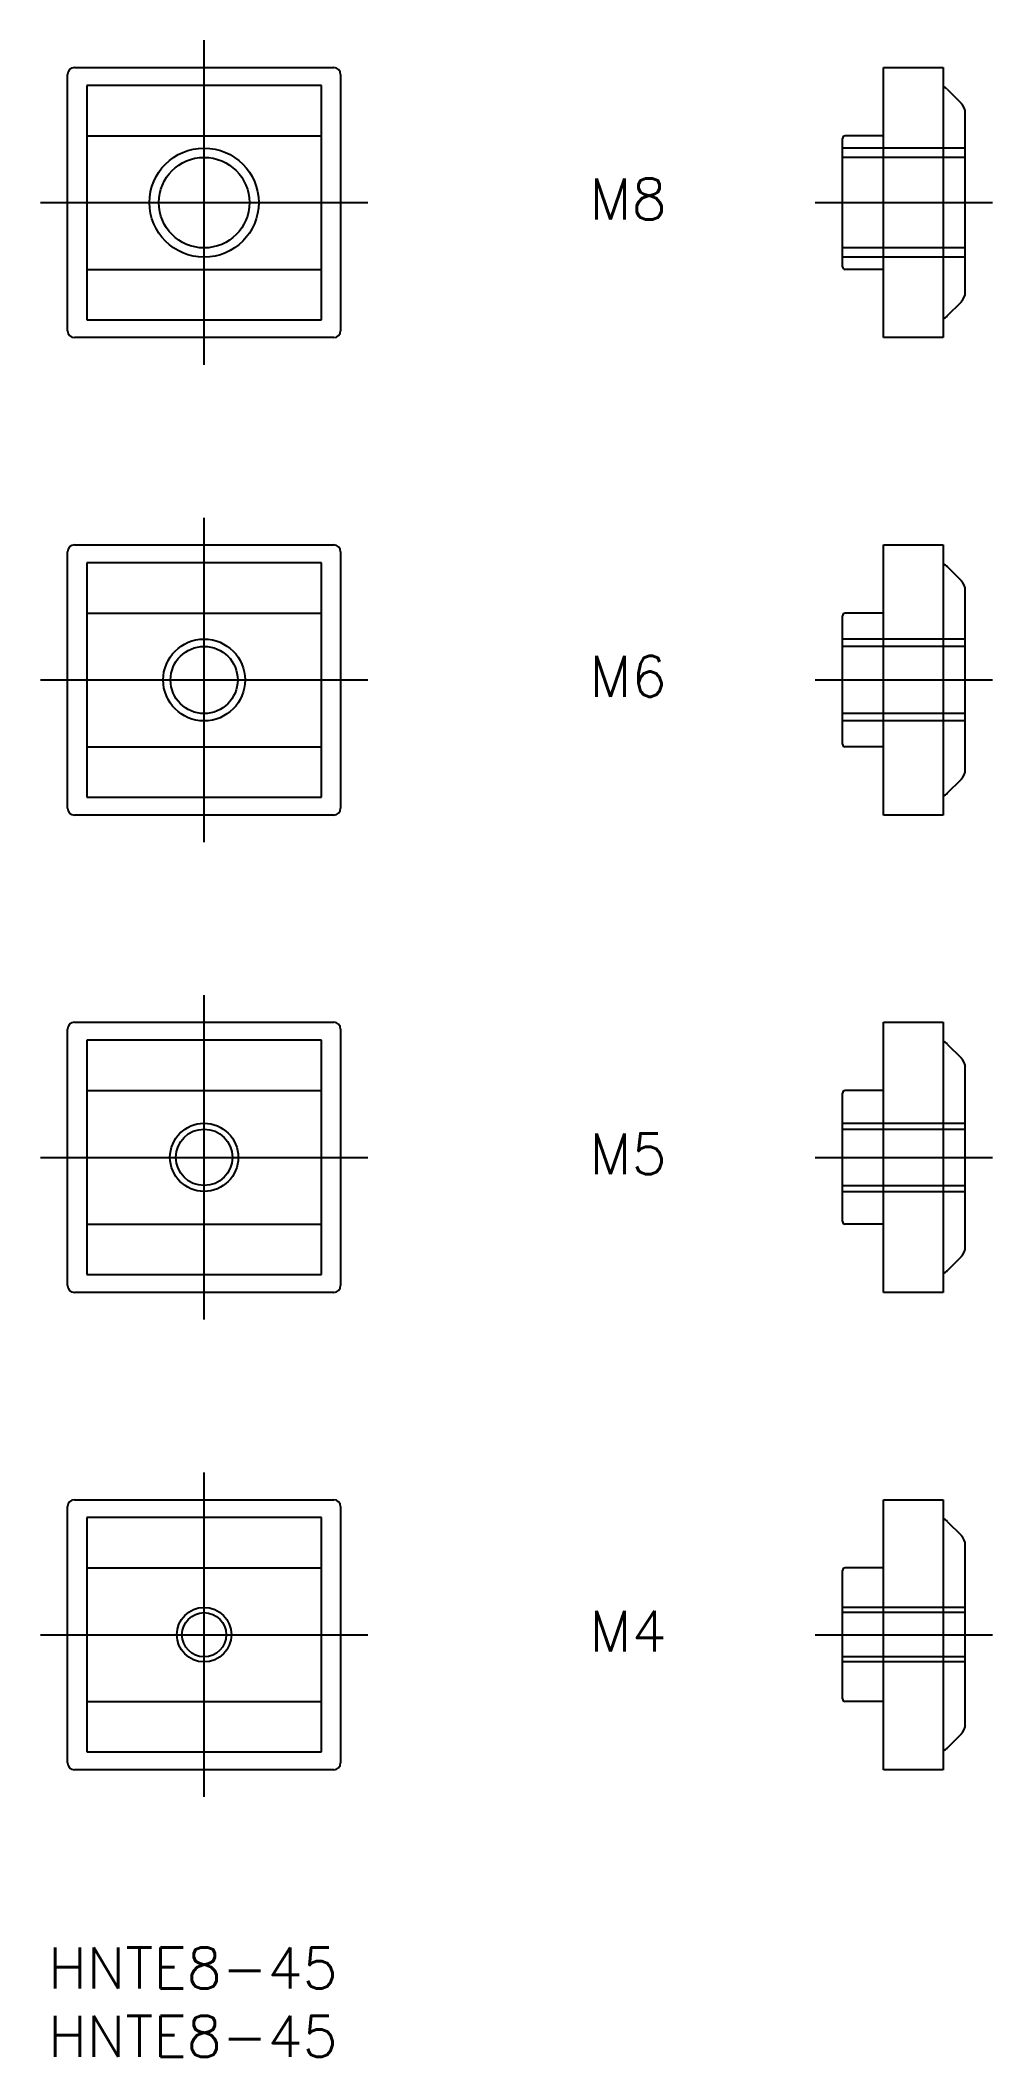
# Model space of a CAD drawing. Extents: x -12 to 58, y -31 to 117.
import ezdxf

# ---------------------------------------------------------------- set-up
doc = ezdxf.new("R2010")
doc.units = 0
doc.linetypes.add('CENTER', pattern=[50.8, 31.75, -6.35, 6.35, -6.35])
doc.linetypes.add('DASHED', pattern=[19.05, 12.7, -6.35])
doc.layers.get('0').update_dxf_attribs({"linetype": 'CONTINUOUS'})
doc.layers.add('CENTER', color=1, linetype='CONTINUOUS')
doc.styles.get("Standard").update_dxf_attribs({"font": 'txt.shx', "height": 3, "bigfont": 'bigfont.shx'})

# ---------------------------------------------------------------- blocks, each defined once
blk = doc.blocks.new('*U2')
at = {"color": 7, "linetype": 'CONTINUOUS'}
blk.add_text('HNTE8-45', height=3, dxfattribs=at).set_placement((-11.43, -25.94))
blk = doc.blocks.new('*U3')
at = {"color": 7, "linetype": 'CONTINUOUS'}
blk.add_text('HNTE8-45', height=3, dxfattribs=at).set_placement((-11.43, -30.94))
blk = doc.blocks.new('*U4')
at = {"color": 7, "linetype": 'CONTINUOUS'}
blk.add_text('M4', height=3, dxfattribs=at).set_placement((28.24, -1.24))
blk = doc.blocks.new('*U5')
at = {"color": 7, "linetype": 'CONTINUOUS'}
blk.add_text('M5', height=3, dxfattribs=at).set_placement((28.24, 33.76))
blk = doc.blocks.new('*U6')
at = {"color": 7, "linetype": 'CONTINUOUS'}
blk.add_text('M6', height=3, dxfattribs=at).set_placement((28.24, 68.76))
blk = doc.blocks.new('*U7')
at = {"color": 7, "linetype": 'CONTINUOUS'}
blk.add_text('M8', height=3, dxfattribs=at).set_placement((28.24, 103.76))

msp = doc.modelspace()

# ---------------------------------------------------------------- linework, layer by layer
at = {"color": 7, "linetype": 'CONTINUOUS'}
for p, q in [((-10, 95.6), (-10, 114.4)), ((-9.5, 114.9), (9.5, 114.9)), ((10, 114.4), (10, 95.6)), ((49.78, 95.1), (49.78, 114.9)), ((49.78, 114.9), (54.16, 114.9)), ((54.16, 114.9), (54.16, 95.1)), ((-8.6, 113.6), (-8.6, 96.4)), ((8.6, 113.6), (-8.6, 113.6)), ((8.6, 96.4), (8.6, 113.6)), ((54.45, 113.31), (55.49, 112.27)), ((55.78, 98.44), (55.78, 111.58)), ((-8.6, 109.9), (8.6, 109.9)), ((46.78, 100.3), (46.78, 109.7)), ((49.78, 109.9), (46.98, 109.9)), ((-8.6, 100.1), (8.6, 100.1)), ((49.78, 100.1), (46.98, 100.1)), ((54.45, 96.69), (55.49, 97.73)), ((-8.6, 96.4), (8.6, 96.4)), ((9.5, 95.1), (-9.5, 95.1)), ((54.16, 95.1), (49.78, 95.1)), ((-9.5, 79.9), (9.5, 79.9)), ((49.78, 60.1), (49.78, 79.9)), ((49.78, 79.9), (54.16, 79.9)), ((54.16, 79.9), (54.16, 60.1)), ((-10, 60.6), (-10, 79.4)), ((-8.6, 78.6), (-8.6, 61.4)), ((8.6, 78.6), (-8.6, 78.6)), ((8.6, 61.4), (8.6, 78.6)), ((10, 79.4), (10, 60.6)), ((54.45, 78.31), (55.49, 77.27)), ((55.78, 63.44), (55.78, 76.58)), ((-8.6, 74.9), (8.6, 74.9)), ((46.78, 65.3), (46.78, 74.7)), ((49.78, 74.9), (46.98, 74.9)), ((-8.6, 65.1), (8.6, 65.1)), ((49.78, 65.1), (46.98, 65.1)), ((54.45, 61.69), (55.49, 62.73)), ((-8.6, 61.4), (8.6, 61.4)), ((9.5, 60.1), (-9.5, 60.1)), ((54.16, 60.1), (49.78, 60.1)), ((-10, 25.6), (-10, 44.4)), ((-9.5, 44.9), (9.5, 44.9)), ((10, 44.4), (10, 25.6)), ((49.78, 25.1), (49.78, 44.9)), ((49.78, 44.9), (54.16, 44.9)), ((54.16, 44.9), (54.16, 25.1)), ((-8.6, 43.6), (-8.6, 26.4)), ((8.6, 43.6), (-8.6, 43.6)), ((8.6, 26.4), (8.6, 43.6)), ((54.45, 43.31), (55.49, 42.27)), ((55.78, 28.44), (55.78, 41.58)), ((-8.6, 39.9), (8.6, 39.9)), ((46.78, 30.3), (46.78, 39.7)), ((49.78, 39.9), (46.98, 39.9)), ((-8.6, 30.1), (8.6, 30.1)), ((49.78, 30.1), (46.98, 30.1)), ((54.45, 26.69), (55.49, 27.73)), ((-8.6, 26.4), (8.6, 26.4)), ((9.5, 25.1), (-9.5, 25.1)), ((54.16, 25.1), (49.78, 25.1)), ((-10, -9.4), (-10, 9.4)), ((-9.5, 9.9), (9.5, 9.9)), ((10, 9.4), (10, -9.4)), ((49.78, -9.9), (49.78, 9.9)), ((49.78, 9.9), (54.16, 9.9)), ((54.16, 9.9), (54.16, -9.9)), ((-8.6, 8.6), (-8.6, -8.6)), ((8.6, 8.6), (-8.6, 8.6)), ((8.6, -8.6), (8.6, 8.6)), ((54.45, 8.31), (55.49, 7.27)), ((55.78, -6.56), (55.78, 6.58)), ((-8.6, 4.9), (8.6, 4.9)), ((46.78, -4.7), (46.78, 4.7)), ((49.78, 4.9), (46.98, 4.9)), ((-8.6, -4.9), (8.6, -4.9)), ((49.78, -4.9), (46.98, -4.9)), ((54.45, -8.31), (55.49, -7.27)), ((-8.6, -8.6), (8.6, -8.6)), ((9.5, -9.9), (-9.5, -9.9)), ((54.16, -9.9), (49.78, -9.9))]:
    msp.add_line(p, q, dxfattribs=at)
at = {"color": 3, "linetype": 'DASHED'}
for p, q in [((55.78, 109), (46.78, 109)), ((55.78, 108.32), (46.78, 108.32)), ((55.78, 101.68), (46.78, 101.68)), ((55.78, 101), (46.78, 101)), ((55.78, 73), (46.78, 73)), ((55.78, 72.46), (46.78, 72.46)), ((55.78, 67.54), (46.78, 67.54)), ((55.78, 67), (46.78, 67)), ((46.78, 37.5), (55.78, 37.5)), ((46.78, 37.07), (55.78, 37.07)), ((46.78, 32.93), (55.78, 32.93)), ((46.78, 32.5), (55.78, 32.5)), ((55.78, 2), (46.78, 2)), ((55.78, 1.62), (46.78, 1.62)), ((55.78, -1.62), (46.78, -1.62)), ((55.78, -2), (46.78, -2))]:
    msp.add_line(p, q, dxfattribs=at)
at = {"color": 3, "linetype": 'CONTINUOUS'}
for centre, radius in [((0, 105), 4), ((0, 70), 3), ((0, 35), 2.5), ((0, 0), 2)]:
    msp.add_circle(centre, radius, dxfattribs=at)
at = {"color": 7, "linetype": 'CONTINUOUS'}
for centre, radius in [((0, 105), 3.32), ((0, 70), 2.46), ((0, 35), 2.07), ((0, 0), 1.62)]:
    msp.add_circle(centre, radius, dxfattribs=at)
for centre, radius, start, end in [((-9.5, 114.4), 0.5, 90, 180), ((9.5, 114.4), 0.5, 0, 90), ((53.75, 112.6), 1, 45, 65.5302), ((54.78, 111.56), 1, 360, 45), ((46.98, 109.7), 0.2, 90, 180), ((46.98, 100.3), 0.2, 180, 270), ((54.78, 98.44), 1, 315, 360), ((53.75, 97.4), 1, 294.4698, 315), ((-9.5, 95.6), 0.5, 180, 270), ((9.5, 95.6), 0.5, 270, 0), ((-9.5, 79.4), 0.5, 90, 180), ((9.5, 79.4), 0.5, 0, 90), ((53.75, 77.6), 1, 45, 65.5302), ((54.78, 76.56), 1, 360, 45), ((46.98, 74.7), 0.2, 90, 180), ((46.98, 65.3), 0.2, 180, 270), ((54.78, 63.44), 1, 315, 360), ((53.75, 62.4), 1, 294.4698, 315), ((-9.5, 60.6), 0.5, 180, 270), ((9.5, 60.6), 0.5, 270, 0), ((-9.5, 44.4), 0.5, 90, 180), ((9.5, 44.4), 0.5, 0, 90), ((53.75, 42.6), 1, 45, 65.5302), ((54.78, 41.56), 1, 360, 45), ((46.98, 39.7), 0.2, 90, 180), ((46.98, 30.3), 0.2, 180, 270), ((54.78, 28.44), 1, 315, 360), ((53.75, 27.4), 1, 294.4698, 315), ((-9.5, 25.6), 0.5, 180, 270), ((9.5, 25.6), 0.5, 270, 0), ((-9.5, 9.4), 0.5, 90, 180), ((9.5, 9.4), 0.5, 0, 90), ((53.75, 7.6), 1, 45, 65.5302), ((54.78, 6.56), 1, 360, 45), ((46.98, 4.7), 0.2, 90, 180), ((46.98, -4.7), 0.2, 180, 270), ((54.78, -6.56), 1, 315, 360), ((53.75, -7.6), 1, 294.4698, 315), ((-9.5, -9.4), 0.5, 180, 270), ((9.5, -9.4), 0.5, 270, 0)]:
    msp.add_arc(centre, radius, start, end, dxfattribs=at)
at = {"layer": 'CENTER', "color": 1, "linetype": 'CENTER'}
for p, q in [((0, 93.1), (0, 116.9)), ((-12, 105), (12, 105)), ((44.78, 105), (57.78, 105)), ((0, 58.1), (0, 81.9)), ((-12, 70), (12, 70)), ((44.78, 70), (57.78, 70)), ((0, 23.1), (0, 46.9)), ((-12, 35), (12, 35)), ((44.78, 35), (57.78, 35)), ((0, -11.9), (0, 11.9)), ((-12, 0), (12, 0)), ((44.78, 0), (57.78, 0))]:
    msp.add_line(p, q, dxfattribs=at)

# ---------------------------------------------------------------- block references
at = {"color": 7, "linetype": 'CONTINUOUS'}
for name in ['*U7', '*U6', '*U5', '*U4', '*U2', '*U3']:
    msp.add_blockref(name, (0, 0), dxfattribs=at)

doc.saveas('drawing.dxf')
